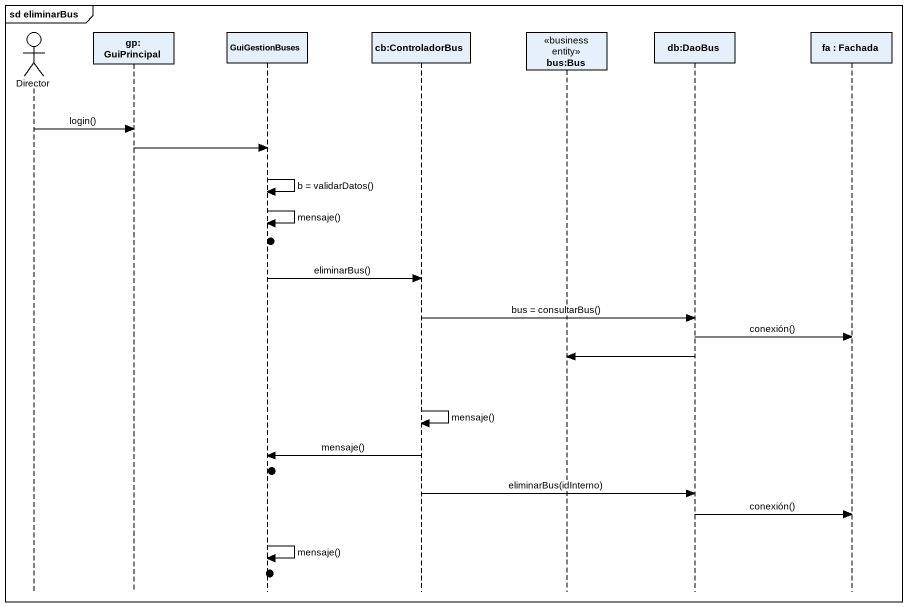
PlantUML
@startuml
mainframe sd eliminarBus
hide footbox
actor Director
participant "gp: GuiPrincipal" as gp_GuiPrincipal
participant GuiGestionBuses
participant "cb:ControladorBus" as cb_ControladorBus
participant "bus:Bus" as bus_Bus <<business entity>>
participant "db:DaoBus" as db_DaoBus
participant "fa : Fachada" as fa_Fachada

Director -> gp_GuiPrincipal : login()
gp_GuiPrincipal -> GuiGestionBuses
GuiGestionBuses -> GuiGestionBuses : b = validarDatos()
GuiGestionBuses -> GuiGestionBuses : mensaje()
GuiGestionBuses -> cb_ControladorBus : eliminarBus()
cb_ControladorBus -> db_DaoBus : bus = consultarBus()
db_DaoBus -> fa_Fachada : conexión()
db_DaoBus -> bus_Bus
cb_ControladorBus -> cb_ControladorBus : mensaje()
cb_ControladorBus -> GuiGestionBuses : mensaje()
cb_ControladorBus -> db_DaoBus : eliminarBus(idInterno)
db_DaoBus -> fa_Fachada : conexión()
GuiGestionBuses -> GuiGestionBuses : mensaje()
@enduml
